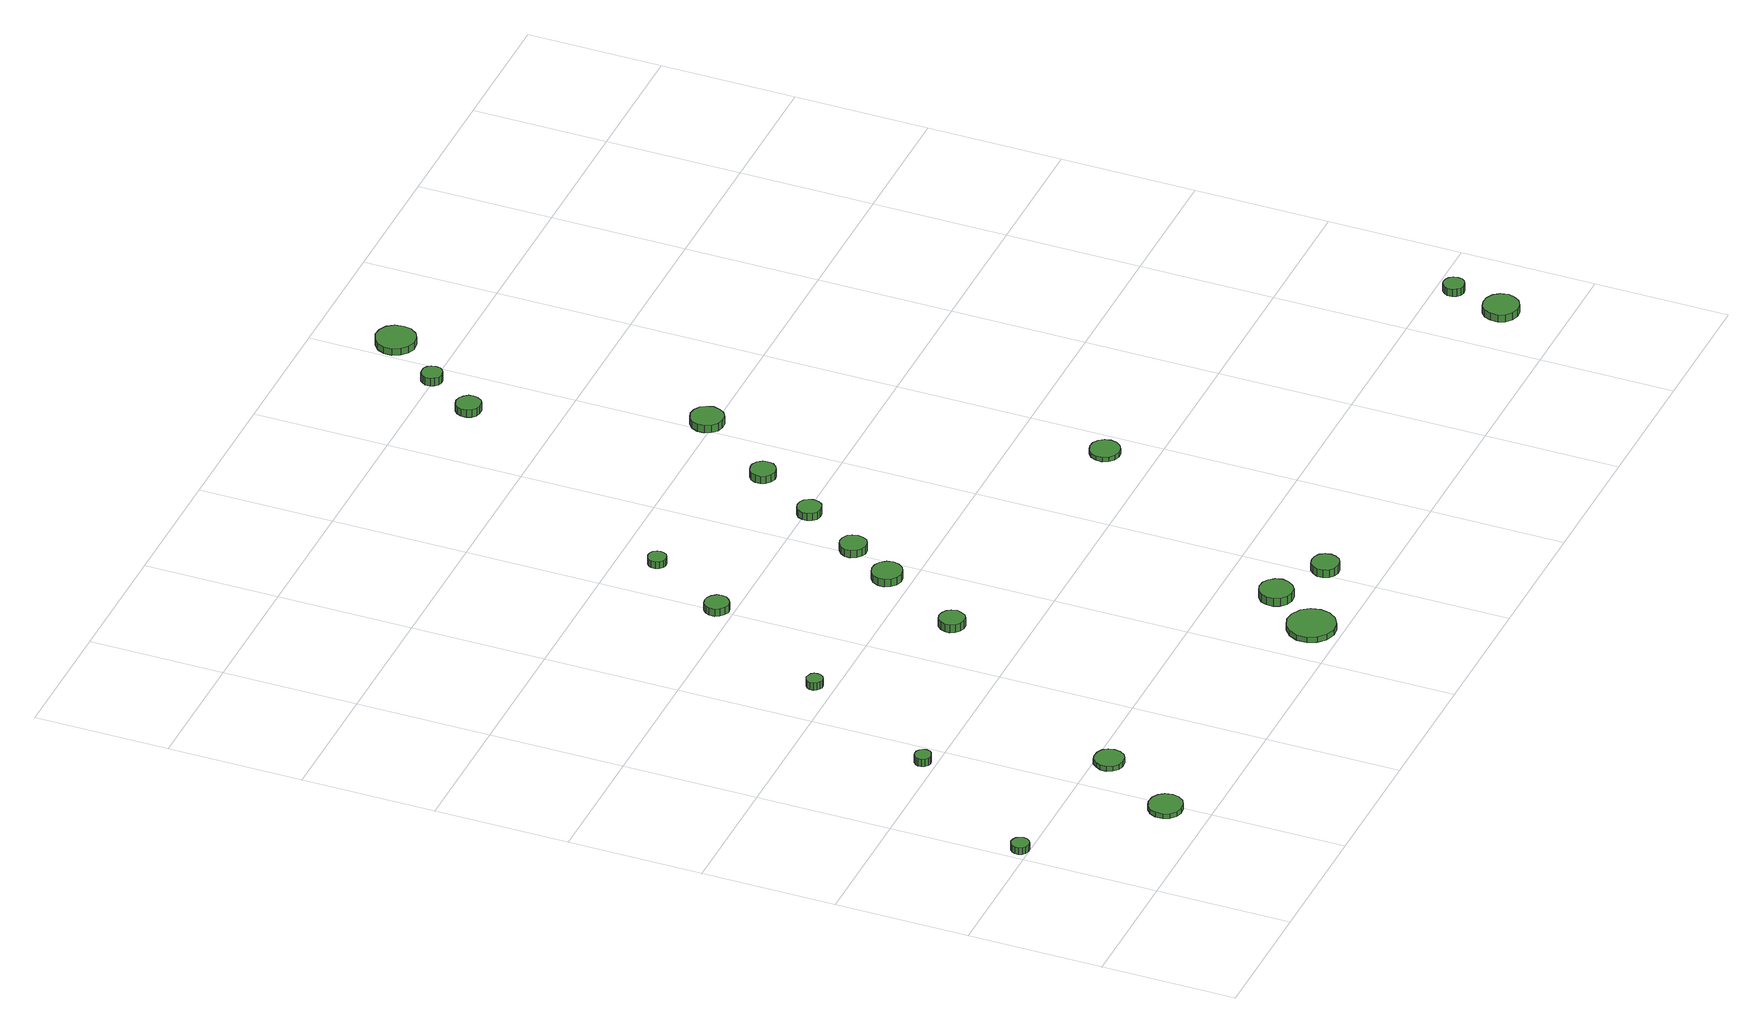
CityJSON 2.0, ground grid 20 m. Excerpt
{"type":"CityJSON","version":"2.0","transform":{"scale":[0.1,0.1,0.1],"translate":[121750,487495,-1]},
"CityObjects":{
"tree1":{"type":"SolitaryVegetationObject","attributes":{"function":"something"},"geometry":[{"type":"MultiSurface","lod":"1","boundaries":[[[0,1,2,3,4,5,6,7,8,9,10,11,12,13,14]],[[15,16,17,18,19,20,21,22,23,24,25,26,27,28,29]],[[0,29,28,1]],[[1,28,27,2]],[[2,27,26,3]],[[3,26,25,4]],[[4,25,24,5]],[[5,24,23,6]],[[6,23,22,7]],[[7,22,21,8]],[[8,21,20,9]],[[9,20,19,10]],[[10,19,18,11]],[[11,18,17,12]],[[12,17,16,13]],[[13,16,15,14]],[[14,15,29,0]]]}]},
"tree2":{"type":"SolitaryVegetationObject","attributes":{"function":"something"},"geometry":[{"type":"MultiSurface","lod":"1","boundaries":[[[30,31,32,33,34,35,36,37,38,39,40,41,42,43,44]],[[45,46,47,48,49,50,51,52,53,54,55,56,57,58,59]],[[30,59,58,31]],[[31,58,57,32]],[[32,57,56,33]],[[33,56,55,34]],[[34,55,54,35]],[[35,54,53,36]],[[36,53,52,37]],[[37,52,51,38]],[[38,51,50,39]],[[39,50,49,40]],[[40,49,48,41]],[[41,48,47,42]],[[42,47,46,43]],[[43,46,45,44]],[[44,45,59,30]]]}]},
"tree3":{"type":"SolitaryVegetationObject","attributes":{"function":"something"},"geometry":[{"type":"MultiSurface","lod":"1","boundaries":[[[60,61,62,63,64,65,66,67,68,69,70,71,72,73,74]],[[75,76,77,78,79,80,81,82,83,84,85,86,87,88,89]],[[60,89,88,61]],[[61,88,87,62]],[[62,87,86,63]],[[63,86,85,64]],[[64,85,84,65]],[[65,84,83,66]],[[66,83,82,67]],[[67,82,81,68]],[[68,81,80,69]],[[69,80,79,70]],[[70,79,78,71]],[[71,78,77,72]],[[72,77,76,73]],[[73,76,75,74]],[[74,75,89,60]]]}]},
"tree4":{"type":"SolitaryVegetationObject","attributes":{"function":"something"},"geometry":[{"type":"MultiSurface","lod":"1","boundaries":[[[90,91,92,93,94,95,96,97,98,99,100,101,102,103,104]],[[105,106,107,108,109,110,111,112,113,114,115,116,117,118,119]],[[90,119,118,91]],[[91,118,117,92]],[[92,117,116,93]],[[93,116,115,94]],[[94,115,114,95]],[[95,114,113,96]],[[96,113,112,97]],[[97,112,111,98]],[[98,111,110,99]],[[99,110,109,100]],[[100,109,108,101]],[[101,108,107,102]],[[102,107,106,103]],[[103,106,105,104]],[[104,105,119,90]]]}]},
"tree5":{"type":"SolitaryVegetationObject","attributes":{"function":"something"},"geometry":[{"type":"MultiSurface","lod":"1","boundaries":[[[120,121,122,123,124,125,126,127,128,129,130,131,132,133,134]],[[135,136,137,138,139,140,141,142,143,144,145,146,147,148,149]],[[120,149,148,121]],[[121,148,147,122]],[[122,147,146,123]],[[123,146,145,124]],[[124,145,144,125]],[[125,144,143,126]],[[126,143,142,127]],[[127,142,141,128]],[[128,141,140,129]],[[129,140,139,130]],[[130,139,138,131]],[[131,138,137,132]],[[132,137,136,133]],[[133,136,135,134]],[[134,135,149,120]]]}]},
"tree6":{"type":"SolitaryVegetationObject","attributes":{"function":"something"},"geometry":[{"type":"MultiSurface","lod":"1","boundaries":[[[150,151,152,153,154,155,156,157,158,159,160,161,162,163,164]],[[165,166,167,168,169,170,171,172,173,174,175,176,177,178,179]],[[150,179,178,151]],[[151,178,177,152]],[[152,177,176,153]],[[153,176,175,154]],[[154,175,174,155]],[[155,174,173,156]],[[156,173,172,157]],[[157,172,171,158]],[[158,171,170,159]],[[159,170,169,160]],[[160,169,168,161]],[[161,168,167,162]],[[162,167,166,163]],[[163,166,165,164]],[[164,165,179,150]]]}]},
"tree7":{"type":"SolitaryVegetationObject","attributes":{"function":"something"},"geometry":[{"type":"MultiSurface","lod":"1","boundaries":[[[180,181,182,183,184,185,186,187,188,189,190,191,192,193,194]],[[195,196,197,198,199,200,201,202,203,204,205,206,207,208,209]],[[180,209,208,181]],[[181,208,207,182]],[[182,207,206,183]],[[183,206,205,184]],[[184,205,204,185]],[[185,204,203,186]],[[186,203,202,187]],[[187,202,201,188]],[[188,201,200,189]],[[189,200,199,190]],[[190,199,198,191]],[[191,198,197,192]],[[192,197,196,193]],[[193,196,195,194]],[[194,195,209,180]]]}]},
"tree8":{"type":"SolitaryVegetationObject","attributes":{"function":"something"},"geometry":[{"type":"MultiSurface","lod":"1","boundaries":[[[210,211,212,213,214,215,216,217,218,219,220,221,222,223,224]],[[225,226,227,228,229,230,231,232,233,234,235,236,237,238,239]],[[210,239,238,211]],[[211,238,237,212]],[[212,237,236,213]],[[213,236,235,214]],[[214,235,234,215]],[[215,234,233,216]],[[216,233,232,217]],[[217,232,231,218]],[[218,231,230,219]],[[219,230,229,220]],[[220,229,228,221]],[[221,228,227,222]],[[222,227,226,223]],[[223,226,225,224]],[[224,225,239,210]]]}]},
"tree9":{"type":"SolitaryVegetationObject","attributes":{"function":"something"},"geometry":[{"type":"MultiSurface","lod":"1","boundaries":[[[240,241,242,243,244,245,246,247,248,249,250,251,252,253,254]],[[255,256,257,258,259,260,261,262,263,264,265,266,267,268,269]],[[240,269,268,241]],[[241,268,267,242]],[[242,267,266,243]],[[243,266,265,244]],[[244,265,264,245]],[[245,264,263,246]],[[246,263,262,247]],[[247,262,261,248]],[[248,261,260,249]],[[249,260,259,250]],[[250,259,258,251]],[[251,258,257,252]],[[252,257,256,253]],[[253,256,255,254]],[[254,255,269,240]]]}]},
"tree10":{"type":"SolitaryVegetationObject","attributes":{"function":"something"},"geometry":[{"type":"MultiSurface","lod":"1","boundaries":[[[270,271,272,273,274,275,276,277,278,279,280,281,282,283,284]],[[285,286,287,288,289,290,291,292,293,294,295,296,297,298,299]],[[270,299,298,271]],[[271,298,297,272]],[[272,297,296,273]],[[273,296,295,274]],[[274,295,294,275]],[[275,294,293,276]],[[276,293,292,277]],[[277,292,291,278]],[[278,291,290,279]],[[279,290,289,280]],[[280,289,288,281]],[[281,288,287,282]],[[282,287,286,283]],[[283,286,285,284]],[[284,285,299,270]]]}]},
"tree11":{"type":"SolitaryVegetationObject","attributes":{"function":"something"},"geometry":[{"type":"MultiSurface","lod":"1","boundaries":[[[300,301,302,303,304,305,306,307,308,309,310,311,312,313,314]],[[315,316,317,318,319,320,321,322,323,324,325,326,327,328,329]],[[300,329,328,301]],[[301,328,327,302]],[[302,327,326,303]],[[303,326,325,304]],[[304,325,324,305]],[[305,324,323,306]],[[306,323,322,307]],[[307,322,321,308]],[[308,321,320,309]],[[309,320,319,310]],[[310,319,318,311]],[[311,318,317,312]],[[312,317,316,313]],[[313,316,315,314]],[[314,315,329,300]]]}]},
"tree12":{"type":"SolitaryVegetationObject","attributes":{"function":"something"},"geometry":[{"type":"MultiSurface","lod":"1","boundaries":[[[330,331,332,333,334,335,336,337,338,339,340,341,342,343,344]],[[345,346,347,348,349,350,351,352,353,354,355,356,357,358,359]],[[330,359,358,331]],[[331,358,357,332]],[[332,357,356,333]],[[333,356,355,334]],[[334,355,354,335]],[[335,354,353,336]],[[336,353,352,337]],[[337,352,351,338]],[[338,351,350,339]],[[339,350,349,340]],[[340,349,348,341]],[[341,348,347,342]],[[342,347,346,343]],[[343,346,345,344]],[[344,345,359,330]]]}]},
"tree13":{"type":"SolitaryVegetationObject","attributes":{"function":"something"},"geometry":[{"type":"MultiSurface","lod":"1","boundaries":[[[360,361,362,363,364,365,366,367,368,369,370,371,372,373,374]],[[375,376,377,378,379,380,381,382,383,384,385,386,387,388,389]],[[360,389,388,361]],[[361,388,387,362]],[[362,387,386,363]],[[363,386,385,364]],[[364,385,384,365]],[[365,384,383,366]],[[366,383,382,367]],[[367,382,381,368]],[[368,381,380,369]],[[369,380,379,370]],[[370,379,378,371]],[[371,378,377,372]],[[372,377,376,373]],[[373,376,375,374]],[[374,375,389,360]]]}]},
"tree14":{"type":"SolitaryVegetationObject","attributes":{"function":"something"},"geometry":[{"type":"MultiSurface","lod":"1","boundaries":[[[390,391,392,393,394,395,396,397,398,399,400,401,402,403,404]],[[405,406,407,408,409,410,411,412,413,414,415,416,417,418,419]],[[390,419,418,391]],[[391,418,417,392]],[[392,417,416,393]],[[393,416,415,394]],[[394,415,414,395]],[[395,414,413,396]],[[396,413,412,397]],[[397,412,411,398]],[[398,411,410,399]],[[399,410,409,400]],[[400,409,408,401]],[[401,408,407,402]],[[402,407,406,403]],[[403,406,405,404]],[[404,405,419,390]]]}]},
"tree15":{"type":"SolitaryVegetationObject","attributes":{"function":"something"},"geometry":[{"type":"MultiSurface","lod":"1","boundaries":[[[420,421,422,423,424,425,426,427,428,429,430,431,432,433,434]],[[435,436,437,438,439,440,441,442,443,444,445,446,447,448,449]],[[420,449,448,421]],[[421,448,447,422]],[[422,447,446,423]],[[423,446,445,424]],[[424,445,444,425]],[[425,444,443,426]],[[426,443,442,427]],[[427,442,441,428]],[[428,441,440,429]],[[429,440,439,430]],[[430,439,438,431]],[[431,438,437,432]],[[432,437,436,433]],[[433,436,435,434]],[[434,435,449,420]]]}]},
"tree16":{"type":"SolitaryVegetationObject","attributes":{"function":"something"},"geometry":[{"type":"MultiSurface","lod":"1","boundaries":[[[450,451,452,453,454,455,456,457,458,459,460,461,462,463,464]],[[465,466,467,468,469,470,471,472,473,474,475,476,477,478,479]],[[450,479,478,451]],[[451,478,477,452]],[[452,477,476,453]],[[453,476,475,454]],[[454,475,474,455]],[[455,474,473,456]],[[456,473,472,457]],[[457,472,471,458]],[[458,471,470,459]],[[459,470,469,460]],[[460,469,468,461]],[[461,468,467,462]],[[462,467,466,463]],[[463,466,465,464]],[[464,465,479,450]]]}]},
"tree17":{"type":"SolitaryVegetationObject","attributes":{"function":"something"},"geometry":[{"type":"MultiSurface","lod":"1","boundaries":[[[480,481,482,483,484,485,486,487,488,489,490,491,492,493,494]],[[495,496,497,498,499,500,501,502,503,504,505,506,507,508,509]],[[480,509,508,481]],[[481,508,507,482]],[[482,507,506,483]],[[483,506,505,484]],[[484,505,504,485]],[[485,504,503,486]],[[486,503,502,487]],[[487,502,501,488]],[[488,501,500,489]],[[489,500,499,490]],[[490,499,498,491]],[[491,498,497,492]],[[492,497,496,493]],[[493,496,495,494]],[[494,495,509,480]]]}]},
"tree18":{"type":"SolitaryVegetationObject","attributes":{"function":"something"},"geometry":[{"type":"MultiSurface","lod":"1","boundaries":[[[510,511,512,513,514,515,516,517,518,519,520,521,522,523,524]],[[525,526,527,528,529,530,531,532,533,534,535,536,537,538,539]],[[510,539,538,511]],[[511,538,537,512]],[[512,537,536,513]],[[513,536,535,514]],[[514,535,534,515]],[[515,534,533,516]],[[516,533,532,517]],[[517,532,531,518]],[[518,531,530,519]],[[519,530,529,520]],[[520,529,528,521]],[[521,528,527,522]],[[522,527,526,523]],[[523,526,525,524]],[[524,525,539,510]]]}]},
"tree19":{"type":"SolitaryVegetationObject","attributes":{"function":"something"},"geometry":[{"type":"MultiSurface","lod":"1","boundaries":[[[540,541,542,543,544,545,546,547,548,549,550,551,552,553,554]],[[555,556,557,558,559,560,561,562,563,564,565,566,567,568,569]],[[540,569,568,541]],[[541,568,567,542]],[[542,567,566,543]],[[543,566,565,544]],[[544,565,564,545]],[[545,564,563,546]],[[546,563,562,547]],[[547,562,561,548]],[[548,561,560,549]],[[549,560,559,550]],[[550,559,558,551]],[[551,558,557,552]],[[552,557,556,553]],[[553,556,555,554]],[[554,555,569,540]]]}]},
"tree20":{"type":"SolitaryVegetationObject","attributes":{"function":"something"},"geometry":[{"type":"MultiSurface","lod":"1","boundaries":[[[570,571,572,573,574,575,576,577,578,579,580,581,582,583,584]],[[585,586,587,588,589,590,591,592,593,594,595,596,597,598,599]],[[570,599,598,571]],[[571,598,597,572]],[[572,597,596,573]],[[573,596,595,574]],[[574,595,594,575]],[[575,594,593,576]],[[576,593,592,577]],[[577,592,591,578]],[[578,591,590,579]],[[579,590,589,580]],[[580,589,588,581]],[[581,588,587,582]],[[582,587,586,583]],[[583,586,585,584]],[[584,585,599,570]]]}]},
"tree21":{"type":"SolitaryVegetationObject","attributes":{"function":"something"},"geometry":[{"type":"MultiSurface","lod":"1","boundaries":[[[600,601,602,603,604,605,606,607,608,609,610,611,612,613,614]],[[615,616,617,618,619,620,621,622,623,624,625,626,627,628,629]],[[600,629,628,601]],[[601,628,627,602]],[[602,627,626,603]],[[603,626,625,604]],[[604,625,624,605]],[[605,624,623,606]],[[606,623,622,607]],[[607,622,621,608]],[[608,621,620,609]],[[609,620,619,610]],[[610,619,618,611]],[[611,618,617,612]],[[612,617,616,613]],[[613,616,615,614]],[[614,615,629,600]]]}]},
"tree22":{"type":"SolitaryVegetationObject","attributes":{"function":"something"},"geometry":[{"type":"MultiSurface","lod":"1","boundaries":[[[630,631,632,633,634,635,636,637,638,639,640,641,642,643,644]],[[645,646,647,648,649,650,651,652,653,654,655,656,657,658,659]],[[630,659,658,631]],[[631,658,657,632]],[[632,657,656,633]],[[633,656,655,634]],[[634,655,654,635]],[[635,654,653,636]],[[636,653,652,637]],[[637,652,651,638]],[[638,651,650,639]],[[639,650,649,640]],[[640,649,648,641]],[[641,648,647,642]],[[642,647,646,643]],[[643,646,645,644]],[[644,645,659,630]]]}]}
},
"vertices":[
[36,214,18],[34,219,18],[31,224,18],[26,226,18],[21,227,18],[15,225,18],[11,221,18],[9,216,18],[9,211,18],[11,206,18],[15,202,18],[21,200,18],[26,201,18],[31,204,18],[34,208,18],[34,208,7],[31,204,7],[26,201,7],[21,200,7],[15,202,7],[11,206,7],[9,211,7],[9,216,7],[11,221,7],[15,225,7],[21,227,7],[26,226,7],[31,224,7],[34,219,7],[36,214,7],
[215,64,15],[213,75,15],[207,83,15],[198,88,15],[187,89,15],[178,86,15],[170,79,15],[166,70,15],[166,59,15],[170,50,15],[178,43,15],[187,40,15],[198,41,15],[207,46,15],[213,54,15],[213,54,7],[207,46,7],[198,41,7],[187,40,7],[178,43,7],[170,50,7],[166,59,7],[166,70,7],[170,79,7],[178,86,7],[187,89,7],[198,88,7],[207,83,7],[213,75,7],[215,64,7],
[173,416,25],[172,421,25],[169,425,25],[164,428,25],[159,428,25],[154,427,25],[150,423,25],[148,419,25],[148,414,25],[150,409,25],[154,406,25],[159,404,25],[164,405,25],[169,407,25],[172,411,25],[172,411,13],[169,407,13],[164,405,13],[159,404,13],[154,406,13],[150,409,13],[148,414,13],[148,419,13],[150,423,13],[154,427,13],[159,428,13],[164,428,13],[169,425,13],[172,421,13],[173,416,13],
[286,180,15],[284,189,15],[279,196,15],[271,200,15],[262,201,15],[253,199,15],[247,192,15],[243,184,15],[243,175,15],[247,167,15],[253,161,15],[262,158,15],[271,159,15],[279,163,15],[284,171,15],[284,171,7],[279,163,7],[271,159,7],[262,158,7],[253,161,7],[247,167,7],[243,175,7],[243,184,7],[247,192,7],[253,199,7],[262,201,7],[271,200,7],[279,196,7],[284,189,7],[286,180,7],
[290,627,23],[289,632,23],[286,636,23],[281,638,23],[276,639,23],[272,637,23],[268,634,23],[266,629,23],[266,624,23],[268,620,23],[272,617,23],[276,615,23],[281,615,23],[286,618,23],[289,622,23],[289,622,11],[286,618,11],[281,615,11],[276,615,11],[272,617,11],[268,620,11],[266,624,11],[266,629,11],[268,634,11],[272,637,11],[276,639,11],[281,638,11],[286,636,11],[289,632,11],[290,627,11],
[502,505,26],[500,513,26],[496,519,26],[489,523,26],[481,524,26],[474,522,26],[468,516,26],[465,509,26],[465,501,26],[468,494,26],[474,489,26],[481,487,26],[489,487,26],[496,491,26],[500,498,26],[500,498,13],[496,491,13],[489,487,13],[481,487,13],[474,489,13],[468,494,13],[465,501,13],[465,509,13],[468,516,13],[474,522,13],[481,524,13],[489,523,13],[496,519,13],[500,513,13],[502,505,13],
[421,825,19],[420,832,19],[415,838,19],[409,842,19],[402,843,19],[395,841,19],[389,836,19],[386,829,19],[386,821,19],[389,815,19],[395,810,19],[402,807,19],[409,808,19],[415,812,19],[420,818,19],[420,818,7],[415,812,7],[409,808,7],[402,807,7],[395,810,7],[389,815,7],[386,821,7],[386,829,7],[389,836,7],[395,841,7],[402,843,7],[409,842,7],[415,838,7],[420,832,7],[421,825,7],
[709,44,16],[706,59,16],[697,71,16],[684,78,16],[670,80,16],[656,75,16],[645,65,16],[639,52,16],[639,37,16],[645,24,16],[656,14,16],[670,9,16],[684,11,16],[697,18,16],[706,30,16],[706,30,7],[697,18,7],[684,11,7],[670,9,7],[656,14,7],[645,24,7],[639,37,7],[639,52,7],[645,65,7],[656,75,7],[670,80,7],[684,78,7],[697,71,7],[706,59,7],[709,44,7],
[587,636,19],[585,645,19],[579,653,19],[571,657,19],[562,658,19],[553,655,19],[546,649,19],[542,641,19],[542,631,19],[546,623,19],[553,617,19],[562,614,19],[571,615,19],[579,619,19],[585,627,19],[585,627,7],[579,619,7],[571,615,7],[562,614,7],[553,617,7],[546,623,7],[542,631,7],[542,641,7],[546,649,7],[553,655,7],[562,658,7],[571,657,7],[579,653,7],[585,645,7],[587,636,7],
[488,944,19],[487,949,19],[484,954,19],[479,957,19],[473,957,19],[468,955,19],[464,952,19],[461,947,19],[461,941,19],[464,936,19],[468,932,19],[473,930,19],[479,931,19],[484,934,19],[487,938,19],[487,938,8],[484,934,8],[479,931,8],[473,930,8],[468,932,8],[464,936,8],[461,941,8],[461,947,8],[464,952,8],[468,955,8],[473,957,8],[479,957,8],[484,954,8],[487,949,8],[488,944,8],
[748,118,23],[745,128,23],[739,136,23],[731,141,23],[720,142,23],[711,139,23],[703,132,23],[699,123,23],[699,112,23],[703,103,23],[711,96,23],[720,93,23],[731,94,23],[739,99,23],[745,108,23],[745,108,10],[739,99,10],[731,94,10],[720,93,10],[711,96,10],[703,103,10],[699,112,10],[699,123,10],[703,132,10],[711,139,10],[720,142,10],[731,141,10],[739,136,10],[745,128,10],[748,118,10],
[630,706,18],[628,714,18],[624,720,18],[616,724,18],[608,725,18],[601,723,18],[595,717,18],[591,710,18],[591,702,18],[595,694,18],[601,689,18],[608,686,18],[616,687,18],[624,691,18],[628,698,18],[628,698,6],[624,691,6],[616,687,6],[608,686,6],[601,689,6],[595,694,6],[591,702,6],[591,710,6],[595,717,6],[601,723,6],[608,725,6],[616,724,6],[624,720,6],[628,714,6],[630,706,6],
[827,78,25],[825,86,25],[821,93,25],[813,97,25],[805,98,25],[797,96,25],[791,90,25],[787,82,25],[787,74,25],[791,66,25],[797,61,25],[805,58,25],[813,59,25],[821,63,25],[825,70,25],[825,70,12],[821,63,12],[813,59,12],[805,58,12],[797,61,12],[791,66,12],[787,74,12],[787,82,12],[791,90,12],[797,96,12],[805,98,12],[813,97,12],[821,93,12],[825,86,12],[827,78,12],
[687,796,18],[685,803,18],[681,809,18],[674,812,18],[667,813,18],[660,811,18],[655,806,18],[652,799,18],[652,792,18],[655,785,18],[660,780,18],[667,778,18],[674,779,18],[681,782,18],[685,788,18],[685,788,6],[681,782,6],[674,779,6],[667,778,6],[660,780,6],[655,785,6],[652,792,6],[652,799,6],[655,806,6],[660,811,6],[667,813,6],[674,812,6],[681,809,6],[685,803,6],[687,796,6],
[748,890,18],[747,897,18],[742,904,18],[735,908,18],[728,908,18],[720,906,18],[714,901,18],[711,894,18],[711,886,18],[714,879,18],[720,874,18],[728,871,18],[735,872,18],[742,876,18],[747,882,18],[747,882,6],[742,876,6],[735,872,6],[728,871,6],[720,874,6],[714,879,6],[711,886,6],[711,894,6],[714,901,6],[720,906,6],[728,908,6],[735,908,6],[742,904,6],[747,897,6],[748,890,6],
[983,472,14],[981,481,14],[976,488,14],[968,493,14],[959,494,14],[950,491,14],[943,485,14],[939,477,14],[939,467,14],[943,459,14],[950,453,14],[959,450,14],[968,451,14],[976,456,14],[981,463,14],[981,463,7],[976,456,7],[968,451,7],[959,450,7],[950,453,7],[943,459,7],[939,467,7],[939,477,7],[943,485,7],[950,491,7],[959,494,7],[968,493,7],[976,488,7],[981,481,7],[983,472,7],
[833,1006,26],[830,1016,26],[825,1024,26],[816,1029,26],[806,1030,26],[797,1027,26],[789,1020,26],[785,1011,26],[785,1001,26],[789,992,26],[797,985,26],[806,982,26],[816,983,26],[825,988,26],[830,996,26],[830,996,14],[825,988,14],[816,983,14],[806,982,14],[797,985,14],[789,992,14],[785,1001,14],[785,1011,14],[789,1020,14],[797,1027,14],[806,1030,14],[816,1029,14],[825,1024,14],[830,1016,14],[833,1006,14],
[732,1325,25],[731,1332,25],[726,1338,25],[720,1342,25],[712,1343,25],[705,1341,25],[699,1336,25],[696,1329,25],[696,1321,25],[699,1314,25],[705,1309,25],[712,1307,25],[720,1308,25],[726,1311,25],[731,1318,25],[731,1318,13],[726,1311,13],[720,1308,13],[712,1307,13],[705,1309,13],[699,1314,13],[696,1321,13],[696,1329,13],[699,1336,13],[705,1341,13],[712,1343,13],[720,1342,13],[726,1338,13],[731,1332,13],[732,1325,13],
[784,1402,21],[783,1409,21],[779,1414,21],[774,1417,21],[767,1417,21],[761,1416,21],[757,1411,21],[754,1406,21],[754,1399,21],[757,1394,21],[761,1389,21],[767,1387,21],[774,1388,21],[779,1391,21],[783,1396,21],[783,1396,8],[779,1391,8],[774,1388,8],[767,1387,8],[761,1389,8],[757,1394,8],[754,1399,8],[754,1406,8],[757,1411,8],[761,1416,8],[767,1417,8],[774,1417,8],[779,1414,8],[783,1409,8],[784,1402,8],
[859,1482,20],[857,1494,20],[850,1504,20],[839,1510,20],[827,1511,20],[816,1507,20],[807,1499,20],[802,1488,20],[802,1476,20],[807,1465,20],[816,1457,20],[827,1453,20],[839,1454,20],[850,1460,20],[857,1470,20],[857,1470,9],[850,1460,9],[839,1454,9],[827,1453,9],[816,1457,9],[807,1465,9],[802,1476,9],[802,1488,9],[807,1499,9],[816,1507,9],[827,1511,9],[839,1510,9],[850,1504,9],[857,1494,9],[859,1482,9],
[1504,90,27],[1501,101,27],[1495,110,27],[1485,115,27],[1475,116,27],[1464,113,27],[1456,106,27],[1452,96,27],[1452,85,27],[1456,75,27],[1464,68,27],[1475,64,27],[1485,65,27],[1495,71,27],[1501,80,27],[1501,80,15],[1495,71,15],[1485,65,15],[1475,64,15],[1464,68,15],[1456,75,15],[1452,85,15],[1452,96,15],[1456,106,15],[1464,113,15],[1475,116,15],[1485,115,15],[1495,110,15],[1501,101,15],[1504,90,15],
[1518,171,25],[1517,178,25],[1513,183,25],[1508,186,25],[1501,187,25],[1495,185,25],[1491,180,25],[1488,175,25],[1488,168,25],[1491,162,25],[1495,158,25],[1501,156,25],[1508,157,25],[1513,160,25],[1517,165,25],[1517,165,13],[1513,160,13],[1508,157,13],[1501,156,13],[1495,158,13],[1491,162,13],[1488,168,13],[1488,175,13],[1491,180,13],[1495,185,13],[1501,187,13],[1508,186,13],[1513,183,13],[1517,178,13],[1518,171,13]
]}
